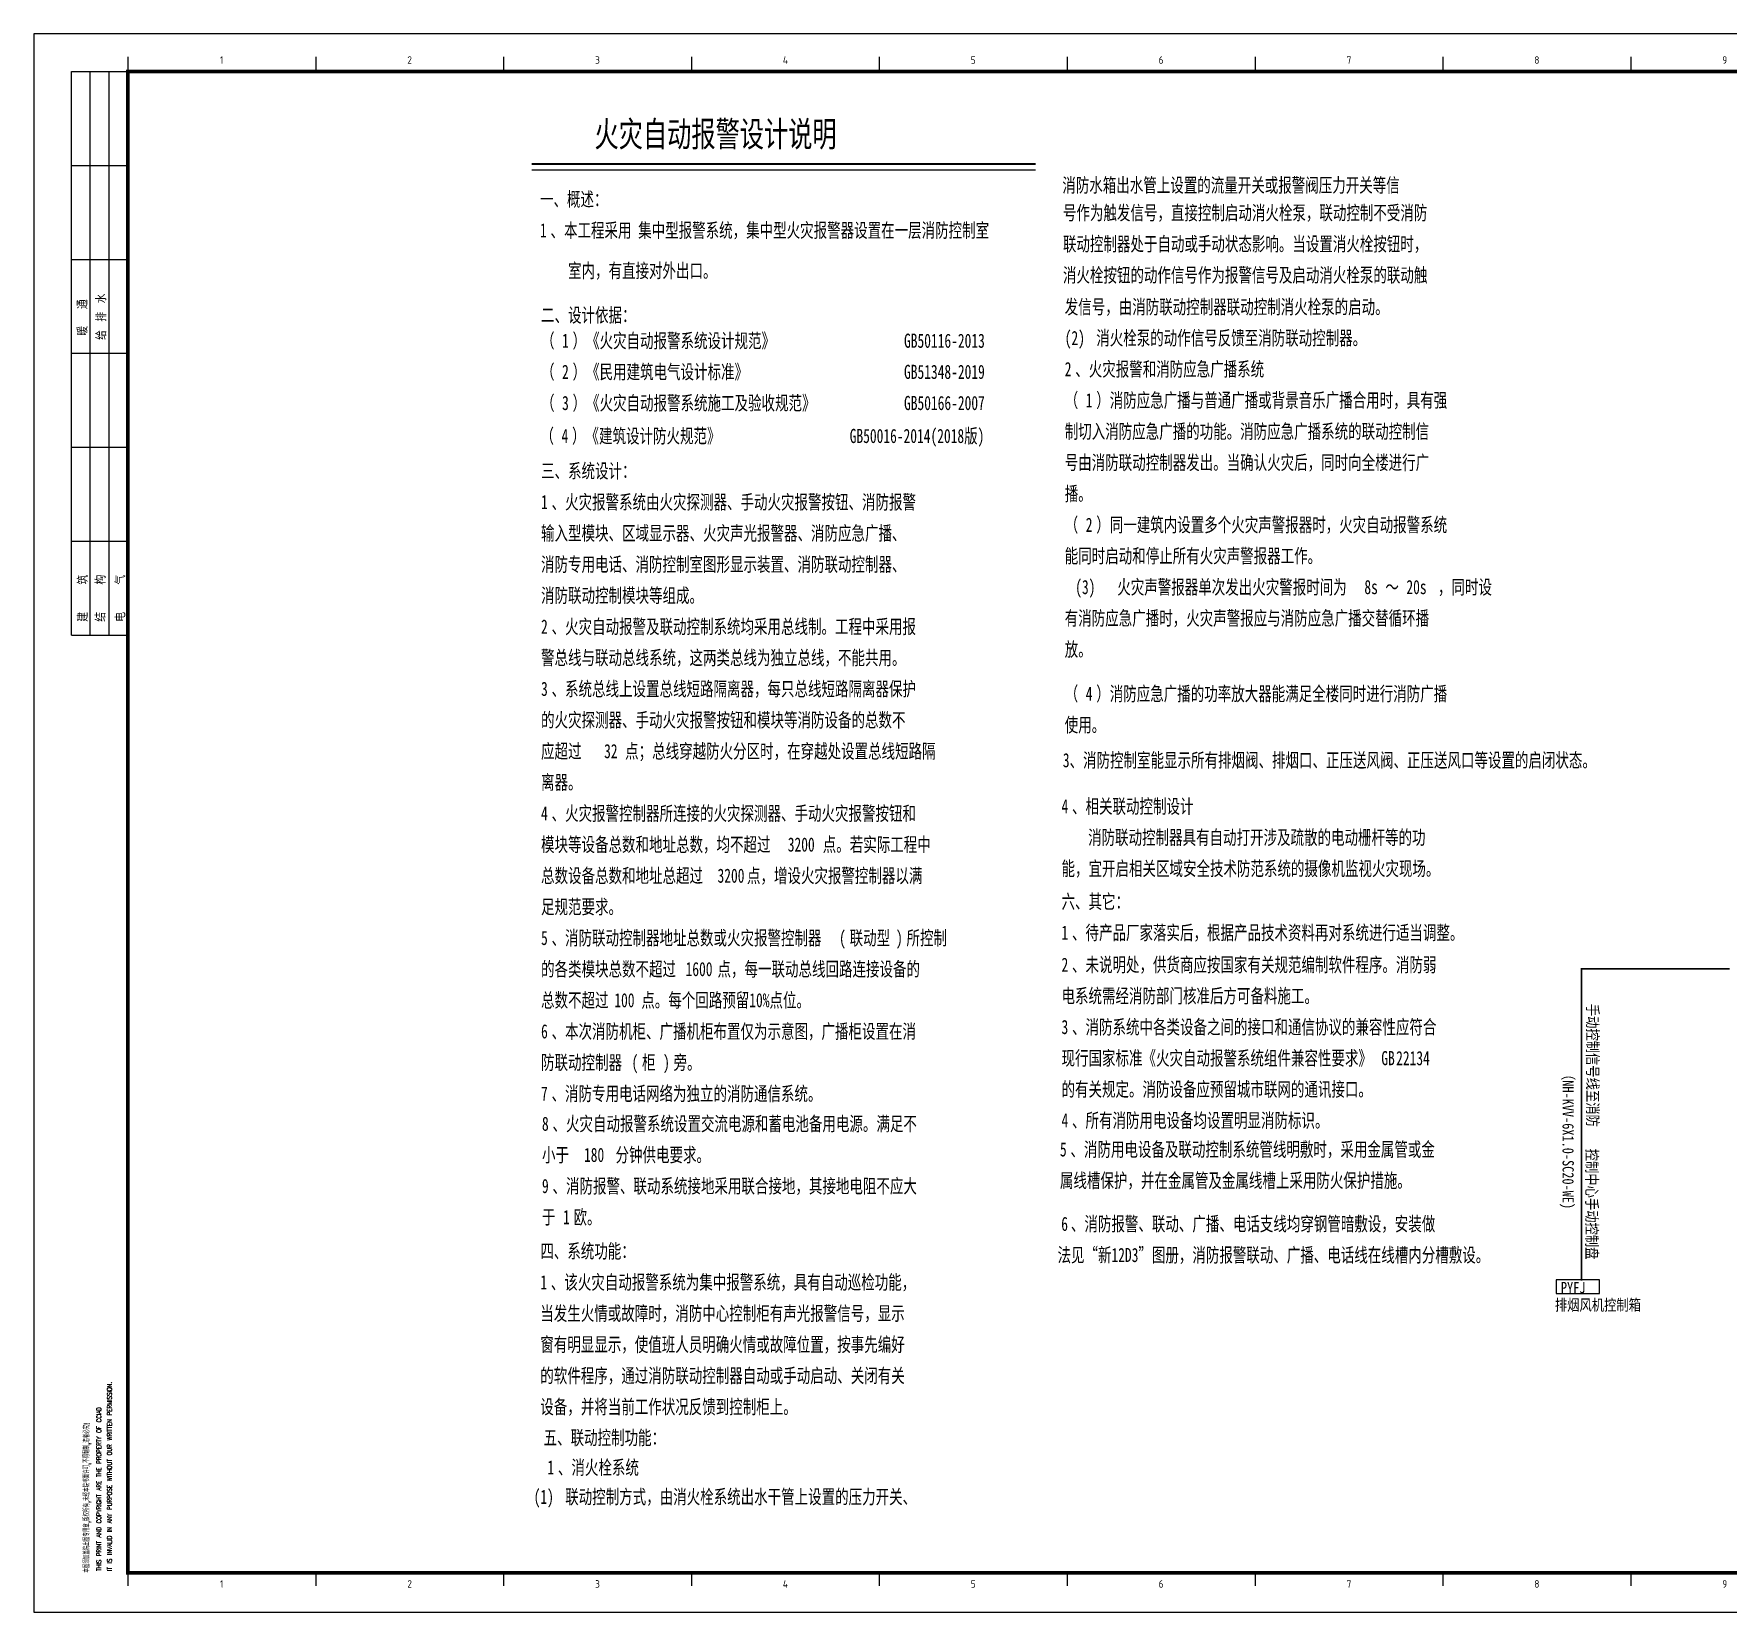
# Model space of a CAD drawing. Extents: x 815029915 to 815825525, y 579155098 to 579748855.
# Drawn here: x 815579733 to 815624823, y 579265019 to 579307019 of the extents above; entities that cross this region are included whole.
import ezdxf
from ezdxf.enums import TextEntityAlignment as Align

# ---------------------------------------------------------------- set-up
doc = ezdxf.new("R2010")
doc.units = 0
doc.header["$LTSCALE"] = 100
doc.header["$MEASUREMENT"] = 0
for name, color, linetype in [('PUB_TEXT', 7, 'Continuous'), ('TH_WIRE', 4, 'Continuous'), ('TK', 7, 'Continuous'), ('xf', 4, 'Continuous'), ('zm', 1, 'Continuous'), ('消防报警联动说明', 3, 'Continuous')]:
    doc.layers.add(name, color=color, linetype=linetype)
doc.styles.add('-宋体', font='', dxfattribs={"width": 0.8})
doc.styles.add('-黑体', font='', dxfattribs={"width": 0.8})
doc.styles.add('CCIAD-图框(会签栏)', font='txt.shx', dxfattribs={"bigfont": 'hztxt.shx'})
doc.styles.add('CCIAD-图框(版权说明)', font='txt.shx', dxfattribs={"width": 0.7, "bigfont": 'gbcbig.shx'})
doc.styles.add('ISOCP', font='isocp.shx', dxfattribs={"bigfont": 'gbcbig.shx'})
doc.styles.get('-宋体').set_extended_font_data('SimSun')
doc.styles.get('-黑体').set_extended_font_data('SimHei')

# ---------------------------------------------------------------- blocks, each defined once
blk = doc.blocks.new('l')
at = {"layer": 'TK'}
blk.add_lwpolyline([(815463677, 579451444), (815463677, 579409444), (815547777, 579409444), (815547777, 579451444)], close=True, dxfattribs=at)

msp = doc.modelspace()

# ---------------------------------------------------------------- linework, layer by layer
at = {"layer": 'TH_WIRE'}
msp.add_line((815592981.8, 579303399.5), (815606390.8, 579303399.5), dxfattribs=at)
at = {"layer": 'TH_WIRE', "const_width": 53.5}
msp.add_lwpolyline([(815592981.8, 579303560), (815606390.8, 579303560)], dxfattribs=at)
at = {"layer": 'TK'}
for p, q in [((815582233.2, 579306409.9), (815582233.2, 579306018.6)), ((815587233.2, 579306409.9), (815587233.2, 579306018.6)), ((815592233.2, 579306409.9), (815592233.2, 579306018.6)), ((815597233.2, 579306409.9), (815597233.2, 579306018.6)), ((815602233.2, 579306409.9), (815602233.2, 579306018.6)), ((815607233.2, 579306409.9), (815607233.2, 579306018.6)), ((815612233.2, 579306409.9), (815612233.2, 579306018.6)), ((815617233.2, 579306409.9), (815617233.2, 579306018.6)), ((815622233.2, 579306409.9), (815622233.2, 579306018.6)), ((815580733.2, 579306018.6), (815582233.2, 579306018.6)), ((815580733.2, 579298518.6), (815580733.2, 579306018.6)), ((815581233.2, 579298518.6), (815581233.2, 579306018.6)), ((815581733.2, 579298518.6), (815581733.2, 579306018.6)), ((815582233.2, 579298518.6), (815582233.2, 579306018.6)), ((815580733.2, 579303518.6), (815582233.2, 579303518.6)), ((815580733.2, 579301018.6), (815582233.2, 579301018.6)), ((815580733.2, 579291018.6), (815580733.2, 579298518.6)), ((815580733.2, 579298518.6), (815582233.2, 579298518.6)), ((815580733.2, 579298518.6), (815582233.2, 579298518.6)), ((815581233.2, 579291018.6), (815581233.2, 579298518.6)), ((815581733.2, 579291018.6), (815581733.2, 579298518.6)), ((815582233.2, 579291018.6), (815582233.2, 579298518.6)), ((815580733.2, 579296018.6), (815582233.2, 579296018.6)), ((815580733.2, 579293518.6), (815582233.2, 579293518.6)), ((815580733.2, 579291018.6), (815582233.2, 579291018.6)), ((815582233.2, 579266109.9), (815582233.2, 579265718.6)), ((815587233.2, 579266109.9), (815587233.2, 579265718.6)), ((815592233.2, 579266109.9), (815592233.2, 579265718.6)), ((815597233.2, 579266109.9), (815597233.2, 579265718.6)), ((815602233.2, 579266109.9), (815602233.2, 579265718.6)), ((815607233.2, 579266109.9), (815607233.2, 579265718.6)), ((815612233.2, 579266109.9), (815612233.2, 579265718.6)), ((815617233.2, 579266109.9), (815617233.2, 579265718.6)), ((815622233.2, 579266109.9), (815622233.2, 579265718.6))]:
    msp.add_line(p, q, dxfattribs=at)
msp.add_lwpolyline([(815579733.2, 579307018.6), (815579733.2, 579265018.6), (815663833.2, 579265018.6), (815663833.2, 579307018.6)], close=True, dxfattribs=at)
at = {"layer": 'TK', "const_width": 100}
msp.add_lwpolyline([(815582233.2, 579266064.2), (815582233.2, 579306018.6), (815662833.2, 579306018.6), (815662833.2, 579266064.2)], close=True, dxfattribs=at)
at = {"layer": 'xf'}
msp.add_lwpolyline([(815620250.1, 579273493.7), (815621403.6, 579273493.7), (815621403.6, 579273859.1), (815620250.1, 579273859.1)], close=True, dxfattribs=at)
at = {"layer": 'zm', "color": 1, "const_width": 45}
msp.add_lwpolyline([(815624866.5, 579282133.7), (815620917.9, 579282133.7), (815620917.9, 579273842.2)], dxfattribs=at)

# ---------------------------------------------------------------- block references
at = {"layer": 'zm', "color": 1}
msp.add_blockref('l', (116055.9, -144425.9), dxfattribs=at)

# ---------------------------------------------------------------- texts
at = {"layer": 'PUB_TEXT', "style": '-宋体', "width": 0.7}
msp.add_text('火灾自动报警设计说明', height=674.87, dxfattribs=at).set_placement((815594653, 579304017.1))
at = {"layer": 'TK', "style": 'ISOCP'}
for s, p in [('1', (815584733.2, 579306322.4)), ('2', (815589733.2, 579306322.4)), ('3', (815594733.2, 579306322.4)), ('4', (815599733.2, 579306322.4)), ('5', (815604733.2, 579306322.4)), ('6', (815609733.2, 579306322.4)), ('7', (815614733.2, 579306322.4)), ('8', (815619733.2, 579306322.4)), ('9', (815624733.2, 579306322.4)), ('1', (815584733.2, 579265768.6)), ('2', (815589733.2, 579265768.6)), ('3', (815594733.2, 579265768.6)), ('4', (815599733.2, 579265768.6)), ('5', (815604733.2, 579265768.6)), ('6', (815609733.2, 579265768.6)), ('7', (815614733.2, 579265768.6)), ('8', (815619733.2, 579265768.6)), ('9', (815624733.2, 579265768.6))]:
    msp.add_text(s, height=200, dxfattribs=at).set_placement(p, align=Align.MIDDLE)
at = {"layer": 'TK', "style": 'CCIAD-图框(会签栏)'}
for s, p in [('暖  通', (815581159.8, 579298983.9)), ('给 排 水', (815581659.7, 579298874)), ('建   筑', (815581168.6, 579291374)), ('结   构', (815581642.3, 579291374)), ('电   气', (815582168.5, 579291374))]:
    msp.add_text(s, height=250, rotation=90, dxfattribs=at).set_placement(p)
at = {"layer": 'TK', "style": 'CCIAD-图框(版权说明)', "width": 0.8}
for s, height, p in [('IT IS INVALID IN ANY PURPOSE WITHOUT OUR WRITTEN PERMISSION.', 120, (815581804.7, 579266109.7)), ('THIS PRINT AND COPYRIGHT ARE THE PROPERTY OF CCIAD ', 120, (815581523.5, 579266109.7)), ('本图须加盖院出图专用章,版权所有,未经本院书面许可,不得翻制,违者必究!', 150, (815581210.9, 579266067.4))]:
    msp.add_text(s, height=height, rotation=90, dxfattribs=at).set_placement(p)
at = {"layer": 'zm', "color": 1, "style": '-黑体', "width": 0.8}
for s, p in [('手动控制信号线至消防', (815621069.5, 579281206.1)), ('（NH-KVV-6X1.0-SC20-WE)', (815620417, 579279498.9, -27687.7)), ('控制中心手动控制盘', (815621048.9, 579277350.4))]:
    msp.add_text(s, height=300, rotation=270, dxfattribs=at).set_placement(p)
for s, p in [('PYFJ', (815620373.2, 579273504.5)), ('排烟风机控制箱', (815620212.6, 579273042.8, -360))]:
    msp.add_text(s, height=300, dxfattribs=at).set_placement(p)
at = {"layer": '消防报警联动说明', "color": 7, "style": '-宋体', "width": 0.7}
for s, p in [('消防水箱出水管上设置的流量开关或报警阀压力开关等信', (815607103.9, 579302804)), ('一、概述：', (815593202.2, 579302432.4)), ('号作为触发信号，直接控制启动消火栓泵，联动控制不受消防', (815607120.4, 579302069.4)), ('1', (815593202.2, 579301603.9)), ('、本工程采用 集中型报警系统，集中型火灾报警器设置在一层消防控制室', (815593481.8, 579301603.9)), ('联动控制器处于自动或手动状态影响。当设置消火栓按钮时，', (815607120.4, 579301240.9)), ('室内，有直接对外出口。', (815593949.3, 579300530.5)), ('消火栓按钮的动作信号作为报警信号及启动消火栓泵的联动触', (815607120.4, 579300412.3)), ('发信号，由消防联动控制器联动控制消火栓泵的启动。', (815607167.9, 579299566.7)), ('二、设计依据：', (815593231, 579299346.7)), ('（', (815593231, 579298665.1)), ('1', (815593790.3, 579298665.1)), ('）《火灾自动报警系统设计规范》', (815594070, 579298665.1)), ('GB50116-2013', (815602891.2, 579298665.1)), ('(2)', (815607167.9, 579298738.2)), ('消火栓泵的动作信号反馈至消防联动控制器。', (815608007, 579298738.2)), ('（', (815593231, 579297836.6)), ('2', (815593790.3, 579297836.6)), ('）《民用建筑电气设计标准》', (815594070, 579297836.6)), ('GB51348-2019', (815602891.2, 579297836.6)), ('2', (815607167.9, 579297909.7)), ('、火灾报警和消防应急广播系统', (815607447.6, 579297909.7)), ('（', (815593231, 579297008.1)), ('3', (815593790.3, 579297008.1)), ('）《火灾自动报警系统施工及验收规范》', (815594070, 579297008.1)), ('GB50166-2007', (815602891.2, 579297008.1)), ('（', (815607167.9, 579297081.1)), ('1', (815607727.3, 579297081.1)), ('）消防应急广播与普通广播或背景音乐广播合用时，具有强', (815608007, 579297081.1)), ('制切入消防应急广播的功能。消防应急广播系统的联动控制信', (815607167.9, 579296252.6)), ('（', (815593215.9, 579296131.1)), ('4', (815593775.3, 579296131.1)), ('）《建筑设计防火规范》', (815594055, 579296131.1)), ('GB50016-2014(2018版)', (815601445.7, 579296131.1)), ('号由消防联动控制器发出。当确认火灾后，同时向全楼进行广', (815607167.9, 579295424.1)), ('三、系统设计：', (815593231, 579295200)), ('播。', (815607167.9, 579294595.5)), ('1', (815593231, 579294371.5)), ('、火灾报警系统由火灾探测器、手动火灾报警按钮、消防报警', (815593510.6, 579294371.5)), ('输入型模块、区域显示器、火灾声光报警器、消防应急广播、', (815593231, 579293543)), ('（', (815607167.9, 579293767)), ('2', (815607727.3, 579293767)), ('）同一建筑内设置多个火灾声警报器时，火灾自动报警系统', (815608007, 579293767)), ('消防专用电话、消防控制室图形显示装置、消防联动控制器、', (815593231, 579292714.4)), ('能同时启动和停止所有火灾声警报器工作。', (815607167.9, 579292938.4)), ('消防联动控制模块等组成。', (815593231, 579291885.9)), ('(3)', (815607447.6, 579292109.9)), ('火灾声警报器单次发出火灾警报时间为', (815608566.3, 579292109.9)), ('8s', (815615142.8, 579292109.9)), ('～', (815615702.1, 579292109.9)), ('20s', (815616261.5, 579292109.9)), ('，同时设', (815617100.5, 579292109.9)), ('有消防应急广播时，火灾声警报应与消防应急广播交替循环播', (815607167.9, 579291281.4)), ('2', (815593231, 579291057.4)), ('、火灾自动报警及联动控制系统均采用总线制。工程中采用报', (815593510.6, 579291057.4)), ('放。', (815607167.9, 579290452.8)), ('警总线与联动总线系统，这两类总线为独立总线，不能共用。', (815593231, 579290228.8)), ('3', (815593231, 579289400.3)), ('、系统总线上设置总线短路隔离器，每只总线短路隔离器保护', (815593510.6, 579289400.3)), ('（', (815607167.9, 579289271)), ('4', (815607727.3, 579289271)), ('）消防应急广播的功率放大器能满足全楼同时进行消防广播', (815608007, 579289271)), ('的火灾探测器、手动火灾报警按钮和模块等消防设备的总数不', (815593231, 579288571.7)), ('使用。', (815607167.9, 579288442.5)), ('应超过', (815593231, 579287743.2)), ('32', (815594909, 579287743.2)), ('点；总线穿越防火分区时，在穿越处设置总线短路隔', (815595468.4, 579287743.2)), ('3、消防控制室能显示所有排烟阀、排烟口、正压送风阀、正压送风口等设置的启闭状态。', (815607117.1, 579287501.7)), ('离器。', (815593231, 579286914.7)), ('4', (815593231, 579286086.1)), ('、火灾报警控制器所连接的火灾探测器、手动火灾报警按钮和', (815593510.6, 579286086.1)), ('4', (815607082.4, 579286275.2)), ('、相关联动控制设计', (815607362, 579286275.2)), ('消防联动控制器具有自动打开涉及疏散的电动栅杆等的功', (815607790.2, 579285446.7)), ('模块等设备总数和地址总数，均不超过', (815593231, 579285257.6)), ('3200', (815599797, 579285257.6)), ('点。若实际工程中', (815600727.6, 579285257.6)), ('能，宜开启相关区域安全技术防范系统的摄像机监视火灾现场。', (815607082.4, 579284618.1)), ('总数设备总数和地址总超过', (815593231, 579284429.1)), ('3200', (815597927.5, 579284429.1)), ('点，增设火灾报警控制器以满', (815598710.2, 579284429.1)), ('足规范要求。', (815593231, 579283600.5)), ('六、其它：', (815607082.4, 579283741.5)), ('5', (815593231, 579282772)), ('、消防联动控制器地址总数或火灾报警控制器', (815593510.6, 579282772)), ('(', (815601163.5, 579282772)), ('联动型', (815601443.1, 579282772)), (')', (815602677.7, 579282772)), ('所控制', (815602957.4, 579282772)), ('1', (815607082.4, 579282913)), ('、待产品厂家落实后，根据产品技术资料再对系统进行适当调整。', (815607362, 579282913)), ('的各类模块总数不超过', (815593231, 579281943.4)), ('1600', (815597077.5, 579281943.4)), ('点，每一联动总线回路连接设备的', (815597927.5, 579281943.4)), ('2', (815607082.4, 579282058.8)), ('、未说明处，供货商应按国家有关规范编制软件程序。消防弱', (815607362, 579282058.8)), ('总数不超过', (815593231, 579281114.9)), ('100', (815595181.1, 579281114.9)), ('点。每个回路预留10%%%点位。', (815595899.2, 579281114.9)), ('电系统需经消防部门核准后方可备料施工。', (815607082.4, 579281230.3)), ('6', (815593231, 579280286.4)), ('、本次消防机柜、广播机柜布置仅为示意图，广播柜设置在消', (815593510.6, 579280286.4)), ('3', (815607082.4, 579280401.8)), ('、消防系统中各类设备之间的接口和通信协议的兼容性应符合', (815607362, 579280401.8)), ('现行国家标准《火灾自动报警系统组件兼容性要求》', (815607082.4, 579279573.2)), ('GB', (815615593.2, 579279573.2)), ('防联动控制器', (815593231, 579279457.8)), ('(', (815595639.6, 579279457.8)), ('柜', (815595919.2, 579279457.8)), (')', (815596478.6, 579279457.8)), ('旁。', (815596758.3, 579279457.8)), ('22134', (815615988.7, 579279573.2)), ('、消防专用电话网络为独立的消防通信系统。', (815593510.6, 579278629.3)), ('的有关规定。消防设备应预留城市联网的通讯接口。', (815607082.4, 579278744.7)), ('7', (815593231, 579278629.3)), ('8', (815593255.6, 579277827.6)), ('、火灾自动报警系统设置交流电源和蓄电池备用电源。满足不', (815593535.3, 579277827.6)), ('4', (815607082.4, 579277916.1)), ('、所有消防用电设备均设置明显消防标识。', (815607362, 579277916.1)), ('小于', (815593255.6, 579276999.1)), ('180', (815594374.3, 579276999.1)), ('分钟供电要求。', (815595213.3, 579276999.1)), ('5', (815607040.5, 579277145)), ('、消防用电设备及联动控制系统管线明敷时，采用金属管或金', (815607320.2, 579277145)), ('9', (815593255.6, 579276170.5)), ('、消防报警、联动系统接地采用联合接地，其接地电阻不应大', (815593535.3, 579276170.5)), ('属线槽保护，并在金属管及金属线槽上采用防火保护措施。', (815607040.5, 579276316.4)), ('于', (815593255.6, 579275342)), ('1', (815593814.9, 579275342)), ('欧。', (815594094.6, 579275342)), ('6', (815607075, 579275163.4)), ('、消防报警、联动、广播、电话支线均穿钢管暗敷设，安装做', (815607332.5, 579275163.4)), ('四、系统功能：', (815593211.4, 579274437.8)), ('法见“新12D3”图册，消防报警联动、广播、电话线在线槽内分槽敷设。', (815606976.4, 579274334.9)), ('1', (815593211.4, 579273609.3)), ('、该火灾自动报警系统为集中报警系统，具有自动巡检功能，', (815593491.1, 579273609.3)), ('当发生火情或故障时，消防中心控制柜有声光报警信号，显示', (815593211.4, 579272780.8)), ('窗有明显显示，使值班人员明确火情或故障位置，按事先编好', (815593211.4, 579271952.2)), ('的软件程序，通过消防联动控制器自动或手动启动、关闭有关', (815593211.4, 579271123.7)), ('设备，并将当前工作状况反馈到控制柜上。', (815593211.4, 579270295.1)), ('五、联动控制功能：', (815593299, 579269473.4)), ('1', (815593400.1, 579268680.8)), ('、消火栓系统', (815593679.8, 579268680.8)), ('(1)', (815593034.6, 579267900.1)), ('联动控制方式，由消火栓系统出水干管上设置的压力开关、', (815593873.6, 579267900.1))]:
    msp.add_text(s, height=376.2, dxfattribs=at).set_placement(p)

doc.saveas('drawing.dxf')
